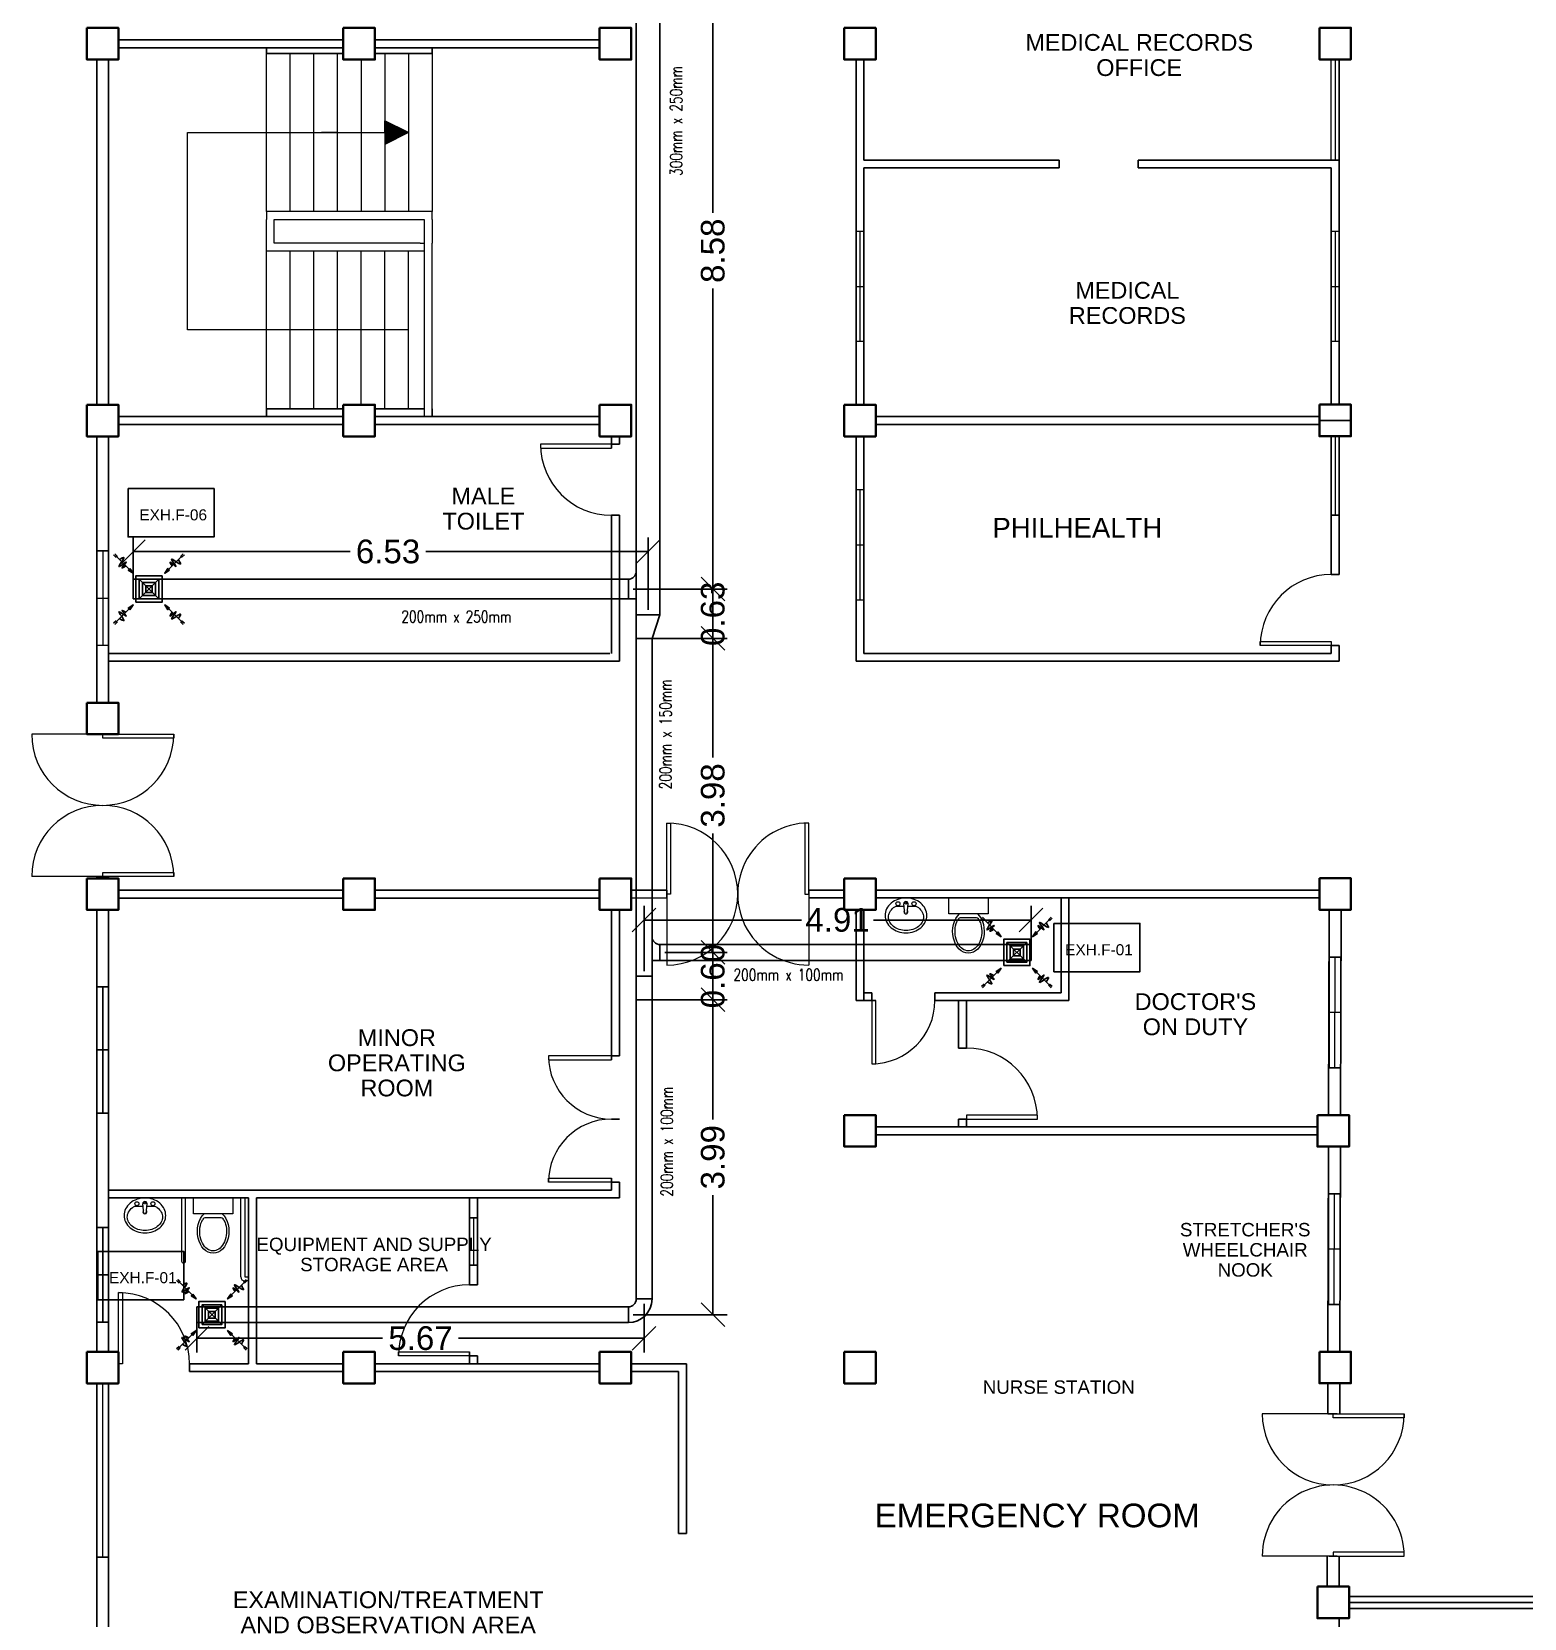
# Model space of a CAD drawing. Header units: millimetres. Extents: x 116 to 538, y 77 to 149.
# Drawn here: x 141.57 to 160.49, y 103.35 to 123.45 of the extents above; entities that cross this region are included whole.
import ezdxf

# ---------------------------------------------------------------- set-up
doc = ezdxf.new("R2010")
doc.units = ezdxf.units.MM
doc.header["$MEASUREMENT"] = 0
for name, color, linetype in [('AIR', 7, 'Continuous'), ('AIR-00', 8, 'Continuous'), ('AIR-03', 30, 'Continuous'), ('dimen', 7, 'Continuous'), ('ducting label', 7, 'Continuous'), ('exhaust', 7, 'Continuous'), ('label', 7, 'Continuous'), ('Legends', 7, 'Continuous')]:
    doc.layers.add(name, color=color, linetype=linetype)
doc.styles.add('Arch-Dim', font='simplex.shx', dxfattribs={"width": 0.75})
doc.styles.get("Standard").update_dxf_attribs({"font": 'arial.ttf'})
doc.styles.add('SWISSLT175', font='swissl.ttf', dxfattribs={"height": 0.175})
doc.dimstyles.new('Copy of dimension', dxfattribs={"dimtxt": 0.3, "dimasz": 0.3, "dimexe": 0.18, "dimexo": 0.0625, "dimgap": 0.09, "dimtad": 0, "dimzin": 0, "dimdsep": 46, "dimtxsty": 'Standard', "dimblk": 'OBLIQUE', "dimcen": 0.09, "dimclrd": 256, "dimclre": 256, "dimclrt": 256, "dimadec": 0, "dimazin": 0, "dimtfac": 1, "dimtofl": 0, "dimtmove": 0, "dimatfit": 3, "dimldrblk": 'OBLIQUE', "dimfxl": 1, "dimtolj": 1, "dimtzin": 0, "dimarcsym": 0})

# ---------------------------------------------------------------- blocks, each defined once
blk = doc.blocks.new('GRILL-C-IN')
at = {"layer": 'AIR-00', "color": 7, "ltscale": 3}
for p, q in [((-0.623, 0.601), (-0.674, 0.651)), ((-0.601, 0.623), (-0.651, 0.674)), ((-0.637, 0.637), (-0.3, 0.3)), ((0.637, 0.637), (0.3, 0.3)), ((0.601, 0.623), (0.651, 0.674)), ((0.623, 0.601), (0.674, 0.651)), ((-0.637, -0.637), (-0.3, -0.3)), ((0.637, -0.637), (0.3, -0.3)), ((-0.623, -0.601), (-0.674, -0.651)), ((0.623, -0.601), (0.674, -0.651)), ((-0.601, -0.623), (-0.651, -0.674)), ((0.601, -0.623), (0.651, -0.674))]:
    blk.add_line(p, q, dxfattribs=at)
at = {"layer": 'AIR-00', "color": 7}
for p, q in [((-0.188, 0.187), (0.187, -0.188)), ((0.187, 0.187), (-0.188, -0.188))]:
    blk.add_line(p, q, dxfattribs=at)
at = {"layer": 'AIR-00', "color": 7, "ltscale": 3}
for points in [[(-0.362, 0.393), (-0.393, 0.362), (-0.3, 0.3)], [(0.393, 0.362), (0.362, 0.393), (0.3, 0.3)], [(-0.362, -0.393), (-0.393, -0.362), (-0.3, -0.3)], [(0.393, -0.362), (0.362, -0.393), (0.3, -0.3)]]:
    blk.add_lwpolyline(points, close=True, dxfattribs=at)
at = {"layer": 'AIR-00', "color": 7}
for points in [[(-0.188, -0.188), (0.187, -0.188), (0.187, 0.187), (-0.188, 0.187)], [(-0.125, -0.125), (0.125, -0.125), (0.125, 0.125), (-0.125, 0.125)], [(-0.062, -0.062), (0.062, -0.062), (0.062, 0.062), (-0.062, 0.062)]]:
    blk.add_lwpolyline(points, close=True, dxfattribs=at)
at = {"layer": 'AIR-00', "color": 7, "ltscale": 3}
for points in [[(-0.441, 0.441), (-0.512, 0.404), (-0.432, 0.514), (-0.568, 0.43), (-0.477, 0.6), (-0.561, 0.561)], [(0.441, 0.441), (0.404, 0.512), (0.514, 0.432), (0.43, 0.568), (0.6, 0.477), (0.561, 0.561)], [(-0.441, -0.441), (-0.512, -0.404), (-0.432, -0.514), (-0.568, -0.43), (-0.477, -0.6), (-0.561, -0.561)], [(0.441, -0.441), (0.404, -0.512), (0.514, -0.432), (0.43, -0.568), (0.6, -0.477), (0.561, -0.561)]]:
    blk.add_spline(points, degree=3, dxfattribs=at)
for points in [[(-0.3, 0.3), (-0.362, 0.393), (-0.393, 0.362)], [(0.3, 0.3), (0.393, 0.362), (0.362, 0.393)], [(-0.3, -0.3), (-0.362, -0.393), (-0.393, -0.362)], [(0.3, -0.3), (0.393, -0.362), (0.362, -0.393)]]:
    blk.add_solid(points, dxfattribs=at)
at = {"layer": 'AIR-03', "color": 7}
blk.add_lwpolyline([(-0.25, -0.25), (0.25, -0.25), (0.25, 0.25), (-0.25, 0.25)], close=True, dxfattribs=at)
blk = doc.blocks.new('_Oblique')
at = {"color": 0, "linetype": 'ByBlock', "lineweight": -2}
blk.add_line((-0.5, -0.5), (0.5, 0.5), dxfattribs=at)
blk = doc.blocks.new('*D15')
at = {"layer": 'Defpoints', "color": 0, "transparency": 16777216}
for p in [(149.385, 124.961), (149.135, 116.386), (150.206, 116.386)]:
    blk.add_point(p, dxfattribs=at)
at = {"layer": 'dimen', "lineweight": -2, "transparency": 16777216}
for p, q in [((149.447, 124.961), (150.386, 124.961)), ((150.206, 124.961), (150.206, 121.154)), ((150.206, 116.386), (150.206, 120.193)), ((149.197, 116.386), (150.386, 116.386))]:
    blk.add_line(p, q, dxfattribs=at)
at = {"layer": 'dimen', "lineweight": -2, "transparency": 16777216, "xscale": 0.3, "yscale": 0.3, "zscale": 0.3}
for p, rotation in [((150.206, 124.961), 90), ((150.206, 116.386), 270)]:
    blk.add_blockref('_Oblique', p, dxfattribs=dict(at, rotation=rotation))
at = {"layer": 'dimen', "transparency": 16777216, "insert": (150.206, 120.673), "char_height": 0.3, "attachment_point": 5, "rotation": 90}
blk.add_mtext('\\A1;8.58', dxfattribs=at)
blk = doc.blocks.new('*D16')
at = {"layer": 'Defpoints', "color": 0, "transparency": 16777216}
for p in [(149.135, 116.386), (149.335, 115.761), (150.206, 115.761)]:
    blk.add_point(p, dxfattribs=at)
at = {"layer": 'dimen', "lineweight": -2, "transparency": 16777216}
for p, q in [((149.197, 116.386), (150.386, 116.386)), ((150.206, 116.386), (150.206, 115.761)), ((149.397, 115.761), (150.386, 115.761))]:
    blk.add_line(p, q, dxfattribs=at)
at = {"layer": 'dimen', "lineweight": -2, "transparency": 16777216, "xscale": 0.3, "yscale": 0.3, "zscale": 0.3}
for p, rotation in [((150.206, 116.386), 90), ((150.206, 115.761), 270)]:
    blk.add_blockref('_Oblique', p, dxfattribs=dict(at, rotation=rotation))
at = {"layer": 'dimen', "transparency": 16777216, "insert": (150.206, 116.073), "char_height": 0.3, "attachment_point": 5, "rotation": 90}
blk.add_mtext('\\A1;0.63', dxfattribs=at)
blk = doc.blocks.new('*D17')
at = {"layer": 'Defpoints', "color": 0, "transparency": 16777216}
for p in [(149.335, 115.761), (149.535, 111.782), (150.206, 111.782)]:
    blk.add_point(p, dxfattribs=at)
at = {"layer": 'dimen', "lineweight": -2, "transparency": 16777216}
for p, q in [((149.397, 115.761), (150.386, 115.761)), ((150.206, 115.761), (150.206, 114.251)), ((150.206, 111.782), (150.206, 113.291)), ((149.597, 111.782), (150.386, 111.782))]:
    blk.add_line(p, q, dxfattribs=at)
at = {"layer": 'dimen', "lineweight": -2, "transparency": 16777216, "xscale": 0.3, "yscale": 0.3, "zscale": 0.3}
for p, rotation in [((150.206, 115.761), 90), ((150.206, 111.782), 270)]:
    blk.add_blockref('_Oblique', p, dxfattribs=dict(at, rotation=rotation))
at = {"layer": 'dimen', "transparency": 16777216, "insert": (150.206, 113.771), "char_height": 0.3, "attachment_point": 5, "rotation": 90}
blk.add_mtext('\\A1;3.98', dxfattribs=at)
blk = doc.blocks.new('*D18')
at = {"layer": 'Defpoints', "color": 0, "transparency": 16777216}
for p in [(149.535, 111.782), (149.335, 111.182), (150.206, 111.182)]:
    blk.add_point(p, dxfattribs=at)
at = {"layer": 'dimen', "lineweight": -2, "transparency": 16777216}
for p, q in [((149.597, 111.782), (150.386, 111.782)), ((150.206, 111.782), (150.206, 111.182)), ((149.397, 111.182), (150.386, 111.182))]:
    blk.add_line(p, q, dxfattribs=at)
at = {"layer": 'dimen', "lineweight": -2, "transparency": 16777216, "xscale": 0.3, "yscale": 0.3, "zscale": 0.3}
for p, rotation in [((150.206, 111.782), 90), ((150.206, 111.182), 270)]:
    blk.add_blockref('_Oblique', p, dxfattribs=dict(at, rotation=rotation))
at = {"layer": 'dimen', "transparency": 16777216, "insert": (150.206, 111.482), "char_height": 0.3, "attachment_point": 5, "rotation": 90}
blk.add_mtext('\\A1;0.60', dxfattribs=at)
blk = doc.blocks.new('*D19')
at = {"layer": 'Defpoints', "color": 0, "transparency": 16777216}
for p in [(149.335, 111.182), (149.135, 107.191), (150.206, 107.191)]:
    blk.add_point(p, dxfattribs=at)
at = {"layer": 'dimen', "lineweight": -2, "transparency": 16777216}
for p, q in [((149.397, 111.182), (150.386, 111.182)), ((150.206, 111.182), (150.206, 109.666)), ((150.206, 107.191), (150.206, 108.707)), ((149.197, 107.191), (150.386, 107.191))]:
    blk.add_line(p, q, dxfattribs=at)
at = {"layer": 'dimen', "lineweight": -2, "transparency": 16777216, "xscale": 0.3, "yscale": 0.3, "zscale": 0.3}
for p, rotation in [((150.206, 111.182), 90), ((150.206, 107.191), 270)]:
    blk.add_blockref('_Oblique', p, dxfattribs=dict(at, rotation=rotation))
at = {"layer": 'dimen', "transparency": 16777216, "insert": (150.206, 109.187), "char_height": 0.3, "attachment_point": 5, "rotation": 90}
blk.add_mtext('\\A1;3.99', dxfattribs=at)
blk = doc.blocks.new('*D20')
at = {"layer": 'Defpoints', "color": 0, "transparency": 16777216}
for p in [(149.335, 107.391), (143.665, 107.191), (143.665, 106.893)]:
    blk.add_point(p, dxfattribs=at)
at = {"layer": 'dimen', "lineweight": -2, "transparency": 16777216}
for p, q in [((149.335, 107.329), (149.335, 106.713)), ((143.665, 107.129), (143.665, 106.713)), ((143.665, 106.893), (146.02, 106.893)), ((149.335, 106.893), (146.98, 106.893))]:
    blk.add_line(p, q, dxfattribs=at)
at = {"layer": 'dimen', "lineweight": -2, "transparency": 16777216, "xscale": 0.3, "yscale": 0.3, "zscale": 0.3, "rotation": 180}
blk.add_blockref('_Oblique', (143.665, 106.893), dxfattribs=at)
at = {"layer": 'dimen', "lineweight": -2, "transparency": 16777216, "xscale": 0.3, "yscale": 0.3, "zscale": 0.3}
blk.add_blockref('_Oblique', (149.335, 106.893), dxfattribs=at)
at = {"layer": 'dimen', "transparency": 16777216, "insert": (146.5, 106.893), "char_height": 0.3, "attachment_point": 5}
blk.add_mtext('\\A1;5.67', dxfattribs=at)
blk = doc.blocks.new('*D21')
at = {"layer": 'Defpoints', "color": 0, "transparency": 16777216}
for p in [(154.24, 112.193), (154.24, 111.782), (149.335, 111.482)]:
    blk.add_point(p, dxfattribs=at)
at = {"layer": 'dimen', "lineweight": -2, "transparency": 16777216}
for p, q in [((149.335, 111.544), (149.335, 112.373)), ((149.335, 112.193), (151.331, 112.193)), ((154.24, 112.193), (152.244, 112.193)), ((154.24, 111.844), (154.24, 112.373))]:
    blk.add_line(p, q, dxfattribs=at)
at = {"layer": 'dimen', "lineweight": -2, "transparency": 16777216, "xscale": 0.3, "yscale": 0.3, "zscale": 0.3, "rotation": 180}
blk.add_blockref('_Oblique', (149.335, 112.193), dxfattribs=at)
at = {"layer": 'dimen', "lineweight": -2, "transparency": 16777216, "xscale": 0.3, "yscale": 0.3, "zscale": 0.3}
blk.add_blockref('_Oblique', (154.24, 112.193), dxfattribs=at)
at = {"layer": 'dimen', "transparency": 16777216, "insert": (151.787, 112.193), "char_height": 0.3, "attachment_point": 5}
blk.add_mtext('\\A1;4.91', dxfattribs=at)
blk = doc.blocks.new('*D22')
at = {"layer": 'Defpoints', "color": 0, "transparency": 16777216}
for p in [(142.858, 116.861), (142.858, 116.386), (149.385, 116.061)]:
    blk.add_point(p, dxfattribs=at)
at = {"layer": 'dimen', "lineweight": -2, "transparency": 16777216}
for p, q in [((142.858, 116.448), (142.858, 117.041)), ((149.385, 116.123), (149.385, 117.041)), ((142.858, 116.861), (145.608, 116.861)), ((149.385, 116.861), (146.568, 116.861))]:
    blk.add_line(p, q, dxfattribs=at)
at = {"layer": 'dimen', "lineweight": -2, "transparency": 16777216, "xscale": 0.3, "yscale": 0.3, "zscale": 0.3, "rotation": 180}
blk.add_blockref('_Oblique', (142.858, 116.861), dxfattribs=at)
at = {"layer": 'dimen', "lineweight": -2, "transparency": 16777216, "xscale": 0.3, "yscale": 0.3, "zscale": 0.3}
blk.add_blockref('_Oblique', (149.385, 116.861), dxfattribs=at)
at = {"layer": 'dimen', "transparency": 16777216, "insert": (146.088, 116.861), "char_height": 0.3, "attachment_point": 5}
blk.add_mtext('\\A1;6.53', dxfattribs=at)

msp = doc.modelspace()

# ---------------------------------------------------------------- linework, layer by layer
at = {"color": 8, "lineweight": 25}
for p, q in [((142.671, 123.346), (145.521, 123.346)), ((142.671, 123.246), (145.521, 123.246)), ((143.596, 123.346), (144.496, 123.346)), ((143.596, 123.346), (144.496, 123.346)), ((145.921, 123.346), (148.771, 123.346)), ((145.921, 123.246), (148.771, 123.246)), ((142.396, 123.096), (142.396, 118.721)), ((142.546, 123.096), (142.546, 118.721)), ((152.021, 123.096), (152.021, 118.721)), ((152.121, 123.096), (152.121, 121.823)), ((158.146, 118.723), (158.146, 123.098)), ((154.596, 121.823), (152.121, 121.823)), ((152.121, 121.723), (152.121, 118.721)), ((154.596, 121.723), (152.121, 121.723)), ((154.596, 121.723), (154.596, 121.823)), ((158.046, 121.823), (155.596, 121.823)), ((155.596, 121.823), (155.596, 121.723)), ((158.046, 121.823), (155.596, 121.823)), ((158.046, 121.723), (155.596, 121.723)), ((158.046, 118.723), (158.046, 121.723)), ((142.671, 118.571), (145.521, 118.571)), ((142.671, 118.471), (145.521, 118.471)), ((145.921, 118.571), (148.771, 118.571)), ((145.921, 118.471), (148.771, 118.471)), ((152.271, 118.571), (157.896, 118.571)), ((152.271, 118.471), (157.896, 118.471)), ((157.896, 118.523), (158.296, 118.523)), ((142.396, 118.321), (142.396, 114.946)), ((142.546, 118.321), (142.546, 114.946)), ((148.921, 118.321), (148.921, 118.171)), ((149.021, 118.221), (148.921, 118.221)), ((149.021, 118.321), (149.021, 118.221)), ((152.021, 118.321), (152.021, 115.471)), ((152.121, 118.321), (152.121, 115.571)), ((158.046, 116.571), (158.046, 118.323)), ((158.146, 116.571), (158.146, 118.323)), ((148.921, 117.321), (148.921, 115.571)), ((148.921, 117.321), (149.021, 117.321)), ((149.021, 117.321), (149.021, 115.471)), ((158.146, 116.571), (158.046, 116.571)), ((158.046, 115.571), (158.046, 115.671)), ((158.046, 115.571), (158.046, 115.671)), ((158.046, 115.671), (158.146, 115.671)), ((158.146, 115.471), (158.146, 115.671)), ((148.901, 115.571), (142.546, 115.571)), ((149.021, 115.471), (142.546, 115.471)), ((152.021, 115.471), (158.146, 115.471)), ((152.121, 115.571), (158.046, 115.571)), ((142.546, 114.546), (142.396, 114.546)), ((142.546, 112.746), (142.396, 112.746)), ((142.396, 112.746), (142.396, 112.721)), ((142.546, 112.721), (142.546, 112.746)), ((142.671, 112.571), (145.521, 112.571)), ((142.671, 112.471), (145.521, 112.471)), ((145.921, 112.571), (148.771, 112.571)), ((145.921, 112.471), (148.771, 112.471)), ((149.171, 112.571), (149.621, 112.572)), ((149.171, 112.471), (149.621, 112.472)), ((149.621, 112.572), (149.621, 112.472)), ((151.421, 112.572), (151.871, 112.572)), ((151.421, 112.472), (151.871, 112.472)), ((152.271, 112.572), (157.896, 112.573)), ((152.271, 112.472), (157.896, 112.473)), ((152.271, 112.472), (154.621, 112.472)), ((154.621, 112.472), (153.821, 112.472)), ((154.621, 112.472), (154.721, 112.472)), ((154.621, 112.472), (154.621, 111.272)), ((154.721, 112.472), (154.721, 111.172)), ((142.396, 112.321), (142.396, 106.721)), ((142.546, 108.771), (142.546, 112.321)), ((148.921, 112.321), (148.921, 110.421)), ((149.021, 112.321), (149.021, 110.471)), ((152.021, 112.321), (152.021, 111.172)), ((152.121, 112.321), (152.121, 111.172)), ((158.021, 112.323), (158.013, 109.721)), ((158.171, 112.322), (158.163, 109.721)), ((152.121, 111.172), (152.021, 111.172)), ((152.221, 111.272), (152.121, 111.272)), ((152.271, 111.172), (152.121, 111.172)), ((152.221, 111.272), (152.221, 111.172)), ((154.621, 111.272), (153.021, 111.272)), ((153.021, 111.272), (153.021, 111.172)), ((154.721, 111.172), (153.021, 111.172)), ((153.321, 110.571), (153.321, 111.172)), ((153.421, 110.571), (153.421, 111.172)), ((153.421, 110.571), (153.321, 110.571)), ((149.021, 110.471), (148.921, 110.471)), ((152.271, 109.571), (157.871, 109.571)), ((153.321, 109.571), (153.321, 109.671)), ((153.321, 109.671), (153.421, 109.671)), ((153.421, 109.671), (153.421, 109.571)), ((152.271, 109.471), (157.871, 109.471)), ((158.012, 109.321), (158.004, 106.723)), ((158.162, 109.321), (158.154, 106.723)), ((148.921, 108.771), (142.546, 108.771)), ((142.546, 108.771), (142.546, 108.671)), ((142.546, 108.771), (142.546, 108.671)), ((148.921, 108.921), (148.921, 108.771)), ((149.021, 108.871), (148.921, 108.871)), ((149.021, 108.871), (149.021, 108.671)), ((149.021, 108.671), (149.021, 108.871)), ((144.321, 108.671), (142.546, 108.671)), ((142.546, 108.671), (142.546, 106.721)), ((144.321, 108.671), (144.321, 106.571)), ((149.021, 108.671), (144.421, 108.671)), ((144.421, 108.671), (144.421, 106.571)), ((147.121, 108.671), (147.121, 107.571)), ((147.221, 108.671), (147.221, 107.571)), ((147.121, 107.571), (147.221, 107.571)), ((144.321, 106.571), (143.571, 106.571)), ((143.571, 106.571), (143.571, 106.471)), ((145.521, 106.571), (144.421, 106.571)), ((145.921, 106.571), (148.771, 106.571)), ((147.121, 106.721), (147.121, 106.571)), ((147.221, 106.671), (147.121, 106.671)), ((147.221, 106.671), (147.221, 106.571)), ((149.171, 106.571), (149.871, 106.571)), ((149.871, 106.571), (149.871, 106.471)), ((145.521, 106.471), (143.571, 106.471)), ((145.921, 106.471), (148.771, 106.471)), ((149.171, 106.471), (149.771, 106.471)), ((149.771, 106.471), (149.771, 104.421)), ((149.871, 106.471), (149.871, 104.421)), ((142.396, 106.321), (142.396, 100.721)), ((142.546, 106.321), (142.546, 100.721)), ((158.003, 106.323), (158.003, 105.934)), ((158.153, 106.323), (158.153, 105.934)), ((158.121, 105.934), (158.003, 105.934)), ((149.871, 104.421), (149.771, 104.421)), ((142.396, 103.521), (142.396, 104.121)), ((157.996, 103.746), (157.996, 104.134)), ((158.121, 104.134), (158.021, 104.134)), ((158.146, 103.746), (158.146, 104.134)), ((158.271, 103.621), (163.871, 103.621)), ((158.171, 100.723), (158.146, 103.346)), ((158.271, 103.471), (163.871, 103.471))]:
    msp.add_line(p, q, dxfattribs=at)
at = {"color": 8, "lineweight": 9}
for p, q in [((142.853, 123.346), (143.353, 123.346)), ((143.796, 123.346), (144.296, 123.346)), ((144.546, 123.346), (144.596, 123.346)), ((145.246, 123.346), (144.746, 123.346)), ((145.346, 123.346), (145.396, 123.346)), ((144.546, 121.171), (144.546, 123.171)), ((144.846, 121.171), (144.846, 123.171)), ((145.146, 121.171), (145.146, 123.171)), ((145.446, 121.171), (145.446, 123.171)), ((145.746, 123.096), (145.746, 121.171)), ((146.046, 123.171), (146.046, 121.171)), ((146.346, 123.171), (146.346, 121.171)), ((146.646, 123.171), (146.646, 121.171)), ((158.046, 121.823), (158.046, 123.098)), ((158.096, 123.098), (158.096, 121.823)), ((146.046, 122.171), (146.046, 122.321)), ((146.346, 122.171), (146.046, 122.321)), ((146.056, 122.171), (146.056, 122.316)), ((146.066, 122.171), (146.066, 122.311)), ((146.076, 122.171), (146.076, 122.306)), ((146.086, 122.171), (146.086, 122.301)), ((146.096, 122.171), (146.096, 122.296)), ((146.106, 122.171), (146.106, 122.291)), ((146.116, 122.171), (146.116, 122.286)), ((146.126, 122.171), (146.126, 122.281)), ((146.136, 122.171), (146.136, 122.276)), ((146.146, 122.171), (146.146, 122.271)), ((146.156, 122.171), (146.156, 122.266)), ((146.166, 122.171), (146.166, 122.261)), ((146.176, 122.171), (146.176, 122.256)), ((146.186, 122.171), (146.186, 122.251)), ((146.196, 122.171), (146.196, 122.246)), ((146.206, 122.171), (146.206, 122.241)), ((146.216, 122.171), (146.216, 122.236)), ((146.226, 122.171), (146.226, 122.231)), ((143.546, 119.671), (143.546, 122.171)), ((143.546, 122.171), (146.046, 122.171)), ((145.446, 122.171), (145.246, 122.171)), ((145.446, 122.171), (145.646, 122.171)), ((146.046, 122.171), (146.346, 122.171)), ((146.046, 122.171), (146.046, 122.021)), ((146.346, 122.171), (146.046, 122.021)), ((146.056, 122.171), (146.056, 122.026)), ((146.066, 122.171), (146.066, 122.031)), ((146.076, 122.171), (146.076, 122.036)), ((146.086, 122.171), (146.086, 122.041)), ((146.096, 122.171), (146.096, 122.046)), ((146.106, 122.171), (146.106, 122.051)), ((146.116, 122.171), (146.116, 122.056)), ((146.126, 122.171), (146.126, 122.061)), ((146.136, 122.171), (146.136, 122.066)), ((146.146, 122.171), (146.146, 122.071)), ((146.156, 122.171), (146.156, 122.076)), ((146.166, 122.171), (146.166, 122.081)), ((146.176, 122.171), (146.176, 122.086)), ((146.186, 122.171), (146.186, 122.091)), ((146.196, 122.171), (146.196, 122.096)), ((146.206, 122.171), (146.206, 122.101)), ((146.216, 122.171), (146.216, 122.106)), ((146.226, 122.171), (146.226, 122.111)), ((146.236, 122.171), (146.236, 122.226)), ((146.236, 122.171), (146.236, 122.116)), ((146.246, 122.171), (146.246, 122.221)), ((146.246, 122.171), (146.246, 122.121)), ((146.256, 122.171), (146.256, 122.216)), ((146.256, 122.171), (146.256, 122.126)), ((146.266, 122.171), (146.266, 122.211)), ((146.266, 122.171), (146.266, 122.131)), ((146.276, 122.171), (146.276, 122.206)), ((146.276, 122.171), (146.276, 122.136)), ((146.286, 122.171), (146.286, 122.201)), ((146.286, 122.171), (146.286, 122.141)), ((146.296, 122.171), (146.296, 122.196)), ((146.296, 122.171), (146.296, 122.146)), ((146.306, 122.171), (146.306, 122.191)), ((146.306, 122.171), (146.306, 122.151)), ((146.316, 122.171), (146.316, 122.186)), ((146.316, 122.171), (146.316, 122.156)), ((146.326, 122.171), (146.326, 122.181)), ((146.326, 122.171), (146.326, 122.161)), ((146.336, 122.171), (146.336, 122.176)), ((146.336, 122.171), (146.336, 122.166)), ((158.046, 121.823), (158.146, 121.823)), ((146.646, 121.171), (144.546, 121.171)), ((144.546, 121.171), (144.546, 121.071)), ((144.546, 120.771), (144.546, 121.071)), ((144.646, 120.771), (144.646, 121.071)), ((144.646, 121.071), (146.496, 121.071)), ((146.496, 121.071), (146.546, 121.071)), ((146.546, 121.071), (146.546, 120.771)), ((146.646, 121.071), (146.646, 121.171)), ((146.646, 121.071), (146.646, 120.771)), ((152.021, 120.922), (152.121, 120.922)), ((152.071, 120.922), (152.071, 119.522)), ((158.046, 120.922), (158.146, 120.922)), ((158.096, 120.922), (158.096, 119.522)), ((144.546, 118.671), (144.546, 120.771)), ((144.546, 120.671), (146.546, 120.671)), ((146.496, 120.771), (144.646, 120.771)), ((144.846, 118.671), (144.846, 120.671)), ((145.146, 118.671), (145.146, 120.671)), ((145.446, 118.671), (145.446, 120.671)), ((145.746, 118.721), (145.746, 120.671)), ((146.046, 118.671), (146.046, 120.671)), ((146.346, 118.671), (146.346, 120.671)), ((146.496, 120.771), (146.546, 120.771)), ((146.546, 120.771), (146.546, 118.571)), ((146.646, 120.671), (146.646, 120.771)), ((146.646, 118.671), (146.646, 120.671)), ((152.021, 120.222), (152.121, 120.222)), ((158.046, 120.222), (158.146, 120.222)), ((144.546, 119.671), (143.546, 119.671)), ((146.346, 119.671), (144.546, 119.671)), ((152.121, 119.522), (152.021, 119.522)), ((158.146, 119.522), (158.046, 119.522)), ((142.853, 118.471), (143.353, 118.471)), ((143.796, 118.471), (144.296, 118.471)), ((145.246, 118.471), (144.746, 118.471)), ((158.046, 118.323), (158.046, 117.323)), ((158.096, 118.323), (158.096, 117.323)), ((152.021, 116.946), (152.021, 117.646)), ((152.021, 117.646), (152.121, 117.646)), ((152.071, 117.646), (152.071, 116.246)), ((152.121, 117.646), (152.121, 116.246)), ((158.046, 117.323), (158.146, 117.323)), ((142.546, 116.871), (142.396, 116.871)), ((142.471, 116.871), (142.471, 115.671)), ((152.021, 116.946), (152.121, 116.946)), ((142.396, 116.271), (142.546, 116.271)), ((152.121, 116.246), (152.021, 116.246)), ((142.546, 115.671), (142.396, 115.671)), ((142.671, 115.571), (142.666, 115.571)), ((143.125, 115.571), (142.671, 115.571)), ((142.812, 115.571), (142.742, 115.571)), ((143.125, 115.571), (143.13, 115.571)), ((143.396, 115.571), (143.391, 115.571)), ((143.85, 115.571), (143.396, 115.571)), ((143.537, 115.571), (143.467, 115.571)), ((143.85, 115.571), (143.855, 115.571)), ((144.121, 115.571), (144.116, 115.571)), ((144.121, 115.571), (144.575, 115.571)), ((144.434, 115.571), (144.504, 115.571)), ((144.575, 115.571), (144.58, 115.571)), ((144.844, 115.571), (144.839, 115.571)), ((144.844, 115.571), (145.298, 115.571)), ((145.157, 115.571), (145.227, 115.571)), ((145.298, 115.571), (145.303, 115.571)), ((152.64, 112.274), (152.626, 112.396)), ((152.669, 112.274), (152.682, 112.396)), ((153.196, 112.472), (153.696, 112.472)), ((153.196, 112.272), (153.196, 112.472)), ((153.696, 112.472), (153.696, 112.272)), ((153.696, 112.272), (153.196, 112.272)), ((153.536, 112.222), (153.355, 112.222)), ((158.167, 111.721), (158.019, 111.721)), ((158.019, 111.721), (158.019, 110.321)), ((158.093, 111.721), (158.089, 110.321)), ((158.167, 111.021), (158.167, 111.721)), ((158.167, 111.021), (158.019, 111.021)), ((158.019, 110.321), (158.165, 110.321)), ((142.991, 108.473), (142.978, 108.595)), ((143.02, 108.473), (143.034, 108.595)), ((143.471, 108.671), (143.471, 107.971)), ((143.521, 107.871), (143.521, 108.671)), ((143.621, 108.671), (144.121, 108.671)), ((143.621, 108.471), (143.621, 108.671)), ((144.121, 108.671), (144.121, 108.471)), ((144.221, 107.671), (144.221, 108.671)), ((144.271, 108.671), (144.271, 107.971)), ((158.158, 108.722), (158.01, 108.722)), ((158.01, 108.722), (158.01, 107.322)), ((158.084, 108.722), (158.08, 107.321)), ((158.158, 108.022), (158.158, 108.722)), ((144.121, 108.471), (143.621, 108.471)), ((143.961, 108.421), (143.78, 108.421)), ((147.221, 108.421), (147.121, 108.421)), ((147.121, 108.421), (147.121, 107.821)), ((147.171, 108.421), (147.171, 107.821)), ((147.221, 108.121), (147.221, 108.421)), ((143.471, 107.971), (143.471, 107.871)), ((144.271, 107.971), (144.271, 107.671)), ((158.158, 108.022), (158.01, 108.022)), ((147.121, 107.821), (147.221, 107.821)), ((144.271, 107.671), (144.321, 107.671)), ((144.321, 107.621), (144.271, 107.621)), ((158.01, 107.322), (158.156, 107.321)), ((142.471, 104.121), (142.471, 106.321)), ((142.396, 104.121), (142.546, 104.121))]:
    msp.add_line(p, q, dxfattribs=at)
at = {"color": 8, "lineweight": -2}
for p, q in [((144.546, 123.171), (144.546, 123.246)), ((145.921, 123.346), (146.246, 123.346)), ((146.646, 123.246), (146.646, 123.171)), ((145.521, 123.171), (144.546, 123.171)), ((146.646, 123.171), (145.921, 123.171)), ((144.546, 118.671), (144.546, 118.571)), ((144.546, 118.671), (145.521, 118.671)), ((145.921, 118.671), (146.546, 118.671)), ((146.646, 118.671), (146.646, 118.571)), ((142.546, 115.571), (142.546, 115.471)), ((142.546, 111.346), (142.396, 111.346)), ((142.471, 111.346), (142.471, 109.746)), ((142.546, 110.546), (142.546, 111.346)), ((142.546, 110.546), (142.396, 110.546)), ((142.546, 110.546), (142.546, 109.746)), ((142.546, 109.746), (142.396, 109.746)), ((149.021, 109.671), (148.921, 109.671)), ((142.546, 108.296), (142.396, 108.296)), ((142.471, 108.296), (142.471, 107.096)), ((142.546, 107.696), (142.546, 108.296)), ((142.546, 107.696), (142.396, 107.696)), ((142.546, 107.696), (142.546, 107.096)), ((142.546, 107.096), (142.396, 107.096)), ((158.021, 105.04), (158.021, 105.028)), ((158.121, 105.034), (158.121, 105.034)), ((158.121, 105.034), (158.121, 105.034)), ((161.021, 103.546), (158.271, 103.546))]:
    msp.add_line(p, q, dxfattribs=at)
at = {"color": 8, "lineweight": 13}
for p, q in [((148.921, 118.221), (148.021, 118.221)), ((148.021, 118.221), (148.021, 118.171)), ((148.921, 118.171), (148.921, 118.221)), ((148.021, 118.171), (148.921, 118.171)), ((157.146, 115.721), (158.046, 115.721)), ((157.146, 115.671), (157.146, 115.721)), ((158.046, 115.671), (157.146, 115.671)), ((158.046, 115.721), (158.046, 115.671)), ((142.471, 114.546), (141.571, 114.546)), ((142.471, 114.546), (143.371, 114.546)), ((142.471, 114.496), (142.471, 114.546)), ((143.371, 114.496), (142.471, 114.496)), ((143.371, 114.546), (143.371, 114.496)), ((149.621, 112.522), (149.621, 113.422)), ((149.621, 113.422), (149.671, 113.422)), ((149.671, 113.422), (149.671, 112.522)), ((151.421, 113.422), (151.371, 113.422)), ((151.371, 113.422), (151.371, 112.522)), ((151.421, 112.522), (151.421, 113.422)), ((142.471, 112.796), (143.371, 112.796)), ((142.471, 112.746), (142.471, 112.796)), ((143.371, 112.796), (143.371, 112.746)), ((142.471, 112.746), (141.571, 112.746)), ((143.371, 112.746), (142.471, 112.746)), ((149.671, 112.522), (149.621, 112.522)), ((149.621, 112.472), (149.621, 111.621)), ((149.671, 112.572), (149.671, 112.572)), ((150.515, 112.472), (150.526, 112.472)), ((150.521, 112.572), (150.521, 112.572)), ((150.521, 112.572), (150.521, 112.572)), ((151.371, 112.522), (151.421, 112.522)), ((151.421, 112.572), (151.421, 112.472)), ((151.421, 112.472), (151.421, 111.622)), ((152.221, 111.172), (152.221, 110.372)), ((152.271, 111.172), (152.221, 111.172)), ((152.271, 110.372), (152.271, 111.172)), ((148.921, 110.471), (148.121, 110.471)), ((148.121, 110.471), (148.121, 110.421)), ((148.121, 110.421), (148.921, 110.421)), ((148.921, 110.421), (148.921, 110.471)), ((152.221, 110.372), (152.271, 110.372)), ((154.321, 109.721), (153.421, 109.721)), ((153.421, 109.721), (153.421, 109.671)), ((153.421, 109.671), (154.321, 109.671)), ((154.321, 109.671), (154.321, 109.721)), ((148.121, 108.871), (148.121, 108.921)), ((148.121, 108.921), (148.921, 108.921)), ((148.921, 108.871), (148.121, 108.871)), ((148.921, 108.921), (148.921, 108.871)), ((142.671, 106.571), (142.671, 107.471)), ((142.671, 107.471), (142.721, 107.471)), ((142.721, 107.471), (142.721, 106.571)), ((142.721, 106.571), (142.671, 106.571)), ((146.221, 106.671), (146.221, 106.721)), ((146.221, 106.721), (147.121, 106.721)), ((147.121, 106.671), (146.221, 106.671)), ((147.121, 106.721), (147.121, 106.671)), ((158.003, 105.934), (157.171, 105.934)), ((158.071, 105.934), (158.971, 105.934)), ((158.071, 105.884), (158.071, 105.934)), ((158.971, 105.884), (158.071, 105.884)), ((158.971, 105.934), (158.971, 105.884)), ((158.971, 104.184), (158.071, 104.184)), ((158.071, 104.184), (158.071, 104.134)), ((158.971, 104.134), (158.971, 104.184)), ((158.021, 104.134), (157.171, 104.134)), ((158.071, 104.134), (158.971, 104.134))]:
    msp.add_line(p, q, dxfattribs=at)
at = {"color": 8, "lineweight": 35}
for points in [[(142.271, 123.496), (142.671, 123.496), (142.671, 123.096), (142.271, 123.096)], [(145.521, 123.496), (145.921, 123.496), (145.921, 123.096), (145.521, 123.096)], [(148.771, 123.496), (149.171, 123.496), (149.171, 123.096), (148.771, 123.096)], [(151.871, 123.496), (152.271, 123.496), (152.271, 123.096), (151.871, 123.096)], [(157.896, 123.498), (158.296, 123.498), (158.296, 123.098), (157.896, 123.098)], [(142.271, 118.721), (142.671, 118.721), (142.671, 118.321), (142.271, 118.321)], [(145.521, 118.721), (145.921, 118.721), (145.921, 118.321), (145.521, 118.321)], [(148.771, 118.721), (149.171, 118.721), (149.171, 118.321), (148.771, 118.321)], [(151.871, 118.721), (152.271, 118.721), (152.271, 118.321), (151.871, 118.321)], [(157.896, 118.723), (158.296, 118.723), (158.296, 118.323), (157.896, 118.323)], [(142.271, 114.946), (142.671, 114.946), (142.671, 114.546), (142.271, 114.546)], [(142.271, 112.721), (142.671, 112.721), (142.671, 112.321), (142.271, 112.321)], [(145.521, 112.721), (145.921, 112.721), (145.921, 112.321), (145.521, 112.321)], [(148.771, 112.721), (149.171, 112.721), (149.171, 112.321), (148.771, 112.321)], [(151.871, 112.721), (152.271, 112.721), (152.271, 112.321), (151.871, 112.321)], [(157.896, 112.723), (158.296, 112.723), (158.296, 112.323), (157.896, 112.323)], [(151.871, 109.721), (152.271, 109.721), (152.271, 109.321), (151.871, 109.321)], [(157.871, 109.721), (158.271, 109.721), (158.271, 109.321), (157.871, 109.321)], [(142.271, 106.721), (142.671, 106.721), (142.671, 106.321), (142.271, 106.321)], [(145.521, 106.721), (145.921, 106.721), (145.921, 106.321), (145.521, 106.321)], [(148.771, 106.721), (149.171, 106.721), (149.171, 106.321), (148.771, 106.321)], [(151.871, 106.721), (152.271, 106.721), (152.271, 106.321), (151.871, 106.321)], [(157.896, 106.723), (158.296, 106.723), (158.296, 106.323), (157.896, 106.323)], [(157.871, 103.746), (158.271, 103.746), (158.271, 103.346), (157.871, 103.346)]]:
    msp.add_lwpolyline(points, close=True, dxfattribs=at)
at = {"color": 8, "lineweight": 9}
for points in [[(158.046, 123.098), (158.146, 123.098), (158.146, 121.823), (158.046, 121.823)], [(152.021, 120.922), (152.121, 120.922), (152.121, 119.522), (152.021, 119.522)], [(158.046, 120.922), (158.146, 120.922), (158.146, 119.522), (158.046, 119.522)], [(158.046, 118.323), (158.146, 118.323), (158.146, 117.323), (158.046, 117.323)], [(152.021, 117.646), (152.121, 117.646), (152.121, 116.246), (152.021, 116.246)], [(142.396, 116.871), (142.546, 116.871), (142.546, 115.671), (142.396, 115.671)], [(158.019, 111.721), (158.165, 111.721), (158.165, 110.321), (158.019, 110.321)], [(142.396, 111.346), (142.546, 111.346), (142.546, 109.746), (142.396, 109.746)], [(158.01, 108.722), (158.156, 108.722), (158.156, 107.321), (158.01, 107.321)], [(147.121, 108.421), (147.221, 108.421), (147.221, 107.821), (147.121, 107.821)], [(142.396, 108.296), (142.546, 108.296), (142.546, 107.096), (142.396, 107.096)], [(142.396, 106.321), (142.546, 106.321), (142.546, 104.121), (142.396, 104.121)], [(158.271, 103.621), (161.021, 103.621), (161.021, 103.471), (158.271, 103.471)]]:
    msp.add_lwpolyline(points, close=True, dxfattribs=at)
for points in [[(152.877, 112.23, -0.124838), (152.861, 112.167, -0.105788), (152.812, 112.11, -0.086697), (152.742, 112.073, -0.076776), (152.654, 112.06, -0.076776), (152.567, 112.073, -0.086697), (152.497, 112.11, -0.105788), (152.448, 112.167, -0.124838), (152.432, 112.23, -0.124838), (152.448, 112.292, -0.105788), (152.497, 112.35, -0.040067), (152.528, 112.37), (152.63, 112.37, -0.040067)], [(152.679, 112.37), (152.781, 112.37, -0.040067), (152.812, 112.35, -0.105788), (152.861, 112.292, -0.124838), (152.877, 112.23, -0.124838)], [(143.228, 108.429, -0.124838), (143.212, 108.366, -0.105788), (143.163, 108.308, -0.086697), (143.093, 108.272, -0.076776), (143.006, 108.259, -0.076776), (142.918, 108.272, -0.086697), (142.848, 108.308, -0.105788), (142.799, 108.366, -0.124838), (142.783, 108.429, -0.124838), (142.799, 108.491, -0.105788), (142.848, 108.549, -0.040067), (142.879, 108.569), (142.981, 108.569, -0.040067)], [(143.03, 108.569), (143.132, 108.569, -0.040067), (143.163, 108.549, -0.105788), (143.212, 108.491, -0.124838), (143.228, 108.429, -0.124838)]]:
    msp.add_lwpolyline(points, format="xyb", dxfattribs=at)
for centre, radius in [((152.553, 112.399), 0.0255), ((152.654, 112.405), 0.0095), ((152.756, 112.399), 0.0255), ((142.904, 108.598), 0.0255), ((143.006, 108.604), 0.0095), ((143.107, 108.598), 0.0255)]:
    msp.add_circle(centre, radius, dxfattribs=at)
at = {"color": 8, "lineweight": 13}
for centre, radius, start, end in [((148.921, 118.221), 0.9, 180, 270), ((158.046, 115.671), 0.9, 90, 180), ((142.471, 114.546), 0.9, 180, 0), ((142.471, 112.746), 0.9, 0, 180), ((149.621, 112.522), 0.9, 270.0079, 90), ((151.421, 112.522), 0.9, 90, 270.0009), ((152.221, 111.172), 0.8, 270, 0), ((153.421, 109.671), 0.9, 0, 90), ((148.921, 110.471), 0.8, 180, 270), ((148.921, 108.871), 0.8, 90, 180), ((147.121, 106.671), 0.9, 90, 180), ((142.671, 106.571), 0.9, 0, 90), ((158.071, 105.934), 0.9, 180.0054, 359.9976), ((158.071, 104.134), 0.9, 359.9976, 179.9984)]:
    msp.add_arc(centre, radius, start, end, dxfattribs=at)
at = {"color": 8, "lineweight": 9}
for centre, radius, start, end in [((142.666, 115.574), 0.003, 176.1859, 270), ((142.671, 115.574), 0.003, 176.5318, 270), ((143.125, 115.574), 0.003, 270, 3.4682), ((143.13, 115.574), 0.003, 270, 3.8141), ((143.391, 115.574), 0.003, 176.1859, 270), ((143.396, 115.574), 0.003, 176.5318, 270), ((143.85, 115.574), 0.003, 270, 3.4682), ((143.855, 115.574), 0.003, 270, 3.8141), ((144.116, 115.574), 0.003, 176.1859, 270), ((144.121, 115.574), 0.003, 176.5318, 270), ((144.575, 115.574), 0.003, 270, 3.4682), ((144.58, 115.574), 0.003, 270, 3.8141), ((144.839, 115.574), 0.003, 176.1859, 270), ((144.844, 115.574), 0.003, 176.5318, 270), ((145.298, 115.574), 0.003, 270, 3.4682), ((145.303, 115.574), 0.003, 270, 3.8141), ((152.613, 112.232), 0.228, 129.8268, 153.5873), ((152.638, 112.202), 0.267, 109.0569, 129.8268), ((152.654, 112.155), 0.317, 90, 109.0569), ((152.654, 112.399), 0.028, 353.7545, 186.2455), ((152.654, 112.155), 0.317, 70.9431, 90), ((152.671, 112.202), 0.267, 50.1732, 70.9431), ((152.695, 112.232), 0.228, 26.4127, 50.1732), ((152.575, 112.251), 0.185, 153.5873, 180), ((152.575, 112.251), 0.185, 180, 206.4127), ((152.654, 112.297), 0.025, 138.7978, 233.6932), ((152.654, 112.368), 0.0948, 261.2026, 278.7974), ((152.654, 112.297), 0.025, 251.3793, 288.6207), ((152.654, 112.297), 0.025, 306.3068, 41.2022), ((152.734, 112.251), 0.185, 0, 26.4127), ((152.734, 112.251), 0.185, 333.5873, 0), ((153.355, 112.172), 0.05, 90, 151.9916), ((153.536, 112.172), 0.05, 28.1501, 90), ((152.613, 112.27), 0.228, 206.4127, 230.1732), ((152.638, 112.3), 0.267, 230.1732, 250.9431), ((152.654, 112.347), 0.317, 250.9431, 270), ((152.654, 112.347), 0.317, 270, 289.0569), ((152.671, 112.3), 0.267, 289.0569, 309.8268), ((152.695, 112.27), 0.228, 309.8268, 333.5873), ((142.965, 108.43), 0.228, 129.8268, 153.5873), ((142.99, 108.401), 0.267, 109.0569, 129.8268), ((143.006, 108.354), 0.317, 90, 109.0569), ((143.006, 108.598), 0.028, 353.7545, 186.2455), ((143.006, 108.354), 0.317, 70.9431, 90), ((143.022, 108.401), 0.267, 50.1732, 70.9431), ((143.047, 108.43), 0.228, 26.4127, 50.1732), ((142.926, 108.45), 0.185, 153.5873, 180), ((142.926, 108.45), 0.185, 180, 206.4127), ((142.965, 108.469), 0.228, 206.4127, 230.1732), ((143.006, 108.496), 0.025, 138.7978, 233.6932), ((143.006, 108.566), 0.0948, 261.2026, 278.7974), ((143.006, 108.496), 0.025, 251.3793, 288.6207), ((143.006, 108.496), 0.025, 306.3068, 41.2022), ((143.047, 108.469), 0.228, 309.8268, 333.5873), ((143.085, 108.45), 0.185, 0, 26.4127), ((143.085, 108.45), 0.185, 333.5873, 0), ((143.78, 108.371), 0.05, 90, 151.9916), ((143.961, 108.371), 0.05, 28.1501, 90), ((142.99, 108.499), 0.267, 230.1732, 250.9431), ((143.006, 108.545), 0.317, 250.9431, 270), ((143.006, 108.545), 0.317, 270, 289.0569), ((143.022, 108.499), 0.267, 289.0569, 309.8268), ((143.496, 107.871), 0.025, 180, 0), ((144.271, 107.671), 0.05, 180, 270)]:
    msp.add_arc(centre, radius, start, end, dxfattribs=at)
at = {"color": 8, "lineweight": 9, "extrusion": (0, 0, -1)}
for centre in [(153.446, 112.047), (143.871, 108.246)]:
    msp.add_ellipse(centre, major_axis=(0, 0.275), ratio=0.727273, start_param=0.612555, end_param=5.670631, dxfattribs=at)
at = {"color": 8, "lineweight": 9}
for points in [[(153.58, 112.195), (153.589, 112.179), (153.597, 112.161), (153.624, 112.07), (153.618, 111.982), (153.561, 111.851), (153.511, 111.809), (153.412, 111.796), (153.36, 111.822), (153.286, 111.933), (153.268, 112.017), (153.284, 112.131), (153.296, 112.165), (153.311, 112.195)], [(144.005, 108.394), (144.014, 108.378), (144.022, 108.36), (144.049, 108.269), (144.043, 108.181), (143.986, 108.05), (143.936, 108.008), (143.837, 107.995), (143.785, 108.021), (143.711, 108.132), (143.693, 108.216), (143.709, 108.33), (143.721, 108.364), (143.736, 108.394)]]:
    msp.add_open_spline(points, degree=3, knots=[0.937253, 0.937253, 0.937253, 0.937253, 1.185372, 1.185372, 2.113864, 2.113864, 3.042356, 3.042356, 3.970847, 3.970847, 4.899339, 4.899339, 5.346062, 5.346062, 5.346062, 5.346062], dxfattribs=at)
for p in [(148.921, 116.79), (148.921, 116.055), (142.898, 115.571), (143.623, 115.571), (144.348, 115.571), (145.071, 115.571)]:
    msp.add_point(p, dxfattribs=at)
at = {"layer": 'exhaust'}
for p, q in [((149.235, 107.391), (149.235, 129.55)), ((149.535, 116.061), (149.535, 124.961)), ((142.858, 116.511), (149.135, 116.511)), ((142.858, 116.511), (142.858, 116.261)), ((149.135, 116.511), (149.135, 116.261)), ((142.858, 116.261), (149.235, 116.261)), ((149.235, 116.061), (149.535, 116.061)), ((149.535, 116.061), (149.435, 115.761)), ((149.235, 115.761), (149.435, 115.761)), ((149.435, 107.391), (149.435, 115.761)), ((154.24, 111.882), (149.535, 111.882)), ((149.535, 111.882), (149.535, 111.682)), ((154.24, 111.682), (154.24, 111.882)), ((154.24, 111.682), (149.435, 111.682)), ((149.435, 111.482), (149.235, 111.482)), ((149.435, 111.182), (149.235, 111.182)), ((149.235, 107.391), (149.435, 107.391)), ((143.665, 107.291), (149.135, 107.291)), ((143.665, 107.291), (143.665, 107.091)), ((149.135, 107.291), (149.135, 107.091)), ((143.665, 107.091), (149.135, 107.091))]:
    msp.add_line(p, q, dxfattribs=at)
for centre, radius, start, end in [((149.135, 116.611), 0.1, 270, 0), ((149.535, 111.982), 0.1, 180, 270), ((149.135, 107.391), 0.3, 270, 0), ((149.135, 107.391), 0.1, 270, 0)]:
    msp.add_arc(centre, radius, start, end, dxfattribs=at)
at = {"layer": 'Legends'}
for points in [[(142.792, 117.66), (143.883, 117.66), (143.883, 117.048), (142.792, 117.048)], [(154.53, 112.149), (155.62, 112.149), (155.62, 111.537), (154.53, 111.537)], [(142.408, 107.993), (143.498, 107.993), (143.498, 107.382), (142.408, 107.382)]]:
    msp.add_lwpolyline(points, close=True, dxfattribs=at)

# ---------------------------------------------------------------- block references
at = {"layer": 'AIR', "xscale": 0.6658363358532475, "yscale": 0.6658363358532475, "zscale": 0.6658363358532475}
for p in [(143.057, 116.386), (154.06, 111.782), (143.855, 107.191)]:
    msp.add_blockref('GRILL-C-IN', p, dxfattribs=at)

# ---------------------------------------------------------------- texts
at = {"layer": 'ducting label', "color": 7, "linetype": 'Continuous', "lineweight": 25, "char_height": 0.15, "attachment_point": 1, "rotation": 90, "style": 'Arch-Dim'}
for s, width, insert in [('\\A1;300mm x 250mm', 1.60411, (149.665, 121.622)), ('\\A1;200mm x 150mm', 1.60213, (149.531, 113.849)), ('\\A1;200mm x 100mm', 1.66203, (149.548, 108.689))]:
    msp.add_mtext_dynamic_manual_height_columns(s, width=width, gutter_width=1.011, heights=[0], dxfattribs=dict(at, insert=insert))
at = {"layer": 'ducting label', "color": 7, "linetype": 'Continuous', "lineweight": 25, "char_height": 0.15, "attachment_point": 1, "style": 'Arch-Dim'}
for s, width, insert in [('\\A1;200mm x 250mm', 1.60667, (146.257, 116.112)), ('\\A1;200mm x 100mm', 1.55993, (150.468, 111.575))]:
    msp.add_mtext_dynamic_manual_height_columns(s, width=width, gutter_width=1.011, heights=[0], dxfattribs=dict(at, insert=insert))
at = {"layer": 'label', "color": 8, "lineweight": -2, "ltscale": 0.4, "attachment_point": 5, "line_spacing_factor": 0.9, "style": 'SWISSLT175'}
for s, insert, char_height in [('MEDICAL RECORDS\\POFFICE', (155.611, 123.152), 0.2125), ('MALE\\PTOILET', (147.297, 117.405), 0.2125), ('PHILHEALTH', (154.827, 117.163), 0.25), ("DOCTOR'S\\PON DUTY", (156.324, 110.998), 0.2125), ('MINOR\\POPERATING\\PROOM', (146.2, 110.382), 0.2125), ("STRETCHER'S\\PWHEELCHAIR\\PNOOK", (156.955, 108.013), 0.17), ('EQUIPMENT AND SUPPLY ^JSTORAGE AREA', (145.911, 107.954), 0.17), ('NURSE STATION', (154.591, 106.273), 0.17), ('EMERGENCY ROOM', (154.318, 104.646), 0.3), ('EXAMINATION/TREATMENT\\PAND OBSERVATION AREA', (146.09, 103.419), 0.2125)]:
    msp.add_mtext(s, dxfattribs=dict(at, insert=insert, char_height=char_height))
at = {"layer": 'label', "color": 8, "lineweight": -2, "ltscale": 0.4, "insert": (155.461, 120.011), "char_height": 0.2125, "width": 2.65344, "attachment_point": 5, "line_spacing_factor": 0.9, "style": 'SWISSLT175'}
msp.add_mtext('MEDICAL ^JRECORDS', dxfattribs=at)
at = {"layer": 'Legends', "linetype": 'Continuous', "lineweight": 25, "char_height": 0.14, "attachment_point": 1}
for s, insert in [('EXH.F-06', (142.935, 117.397)), ('EXH.F-01', (154.672, 111.886)), ('EXH.F-01', (142.55, 107.731))]:
    msp.add_mtext_dynamic_manual_height_columns(s, width=0.44811, gutter_width=1.011, heights=[0], dxfattribs=dict(at, insert=insert))

# ---------------------------------------------------------------- dimensions: what is measured, and where the dimension line sits
at = {"layer": 'dimen'}
for base, p1, p2, picture, middle in [((150.2056, 116.3857), (149.3846, 124.9611), (149.1346, 116.3857), '*D15', (150.2056, 120.6734)), ((150.206, 111.782), (149.335, 115.761), (149.535, 111.782), '*D17', (150.206, 113.771)), ((150.206, 107.191), (149.335, 111.182), (149.135, 107.191), '*D19', (150.206, 109.187))]:
    dim = msp.add_linear_dim(base=base, p1=p1, p2=p2, angle=90, dimstyle='Copy of dimension', dxfattribs=at)
    dim.commit()
    dim.dimension.update_dxf_attribs({"geometry": picture, "text_midpoint": middle})
dim = msp.add_linear_dim(base=(142.858, 116.861), p1=(149.385, 116.061), p2=(142.858, 116.386), dimstyle='Copy of dimension', dxfattribs=at)
dim.commit()
dim.dimension.update_dxf_attribs({"geometry": '*D22', "text_midpoint": (146.088, 116.861), "dimtype": 160})
for base, p1, p2, picture, middle in [((150.205639302, 115.760688365), (149.134572349, 116.385688365), (149.334572349, 115.760688365), '*D16', (150.205639302, 116.073188365)), ((150.206, 111.182), (149.535, 111.782), (149.335, 111.182), '*D18', (150.206, 111.482))]:
    dim = msp.add_linear_dim(base=base, p1=p1, p2=p2, angle=90, dimstyle='Copy of dimension', dxfattribs=at)
    dim.commit()
    dim.dimension.update_dxf_attribs({"geometry": picture, "text_midpoint": middle, "dimtype": 160})
for base, p1, p2, picture, middle in [((154.2401, 112.1934), (149.3346, 111.4817), (154.2401, 111.7817), '*D21', (151.7873, 112.1934)), ((143.665, 106.893), (149.335, 107.391), (143.665, 107.191), '*D20', (146.5, 106.893))]:
    dim = msp.add_linear_dim(base=base, p1=p1, p2=p2, dimstyle='Copy of dimension', dxfattribs=at)
    dim.commit()
    dim.dimension.update_dxf_attribs({"geometry": picture, "text_midpoint": middle})

doc.saveas('drawing.dxf')
